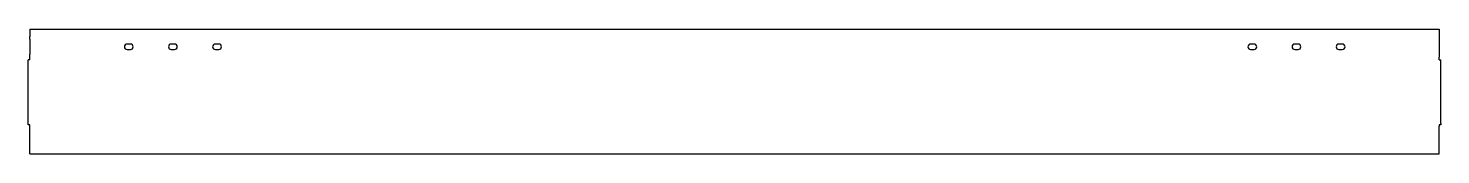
# Model space of a CAD drawing. Header units: millimetres. Extents: x -754 to 1326, y 154 to 339.
import ezdxf

# ---------------------------------------------------------------- set-up
doc = ezdxf.new("R2010")
doc.units = ezdxf.units.MM
doc.layers.add('Default', color=7, linetype='Continuous')
doc.layers.add('LATERAL_2084', color=7, linetype='Continuous')

# ---------------------------------------------------------------- blocks, each defined once
blk = doc.blocks.new('SE')
at = {"layer": 'LATERAL_2084', "color": 7, "linetype": 'Continuous'}
for p, q in [((-751.8, 338.9), (-751.8, 327.9)), ((-751.8, 338.9), (1323.2, 338.9)), ((1323.2, 338.9), (1323.2, 327.9)), ((-751.8, 323.7), (-751.8, 327.9)), ((-751.8, 323.7), (-751.8, 301.7)), ((-603.8, 316.7), (-608.8, 316.7)), ((-538.8, 316.7), (-543.8, 316.7)), ((-473.8, 316.7), (-478.8, 316.7)), ((1050.7, 316.7), (1045.7, 316.7)), ((1115.7, 316.7), (1110.7, 316.7)), ((1180.7, 316.7), (1175.7, 316.7)), ((1323.2, 327.9), (1323.2, 323.7)), ((1323.2, 323.7), (1323.2, 301.7)), ((-754.3, 199.5), (-754.3, 293.5)), ((-751.8, 293.5), (-754.3, 293.5)), ((-751.8, 297.5), (-751.8, 301.7)), ((-751.8, 293.5), (-751.8, 297.5)), ((-608.8, 308.7), (-603.8, 308.7)), ((-543.8, 308.7), (-538.8, 308.7)), ((-478.8, 308.7), (-473.8, 308.7)), ((1045.7, 308.7), (1050.7, 308.7)), ((1110.7, 308.7), (1115.7, 308.7)), ((1175.7, 308.7), (1180.7, 308.7)), ((1323.2, 301.7), (1323.2, 297.5)), ((1323.2, 293.5), (1323.2, 297.5)), ((1323.2, 293.5), (1325.7, 293.5)), ((1325.7, 199.5), (1325.7, 293.5)), ((-754.3, 197.5), (-754.3, 199.5)), ((-751.8, 197.5), (-754.3, 197.5)), ((-751.8, 195.3), (-751.8, 197.5)), ((-751.8, 154.3), (-751.8, 195.3)), ((1323.2, 197.5), (1323.2, 195.3)), ((1325.7, 197.5), (1323.2, 197.5)), ((1323.2, 154.3), (1323.2, 195.3)), ((1325.7, 199.5), (1325.7, 197.5)), ((-751.8, 154.3), (1323.2, 154.3))]:
    blk.add_line(p, q, dxfattribs=at)
for centre, start, end in [((-608.8, 312.7), 90, 270), ((-603.8, 312.7), 270, 90), ((-543.8, 312.7), 90, 270), ((-538.8, 312.7), 270, 90), ((-478.8, 312.7), 90, 270), ((-473.8, 312.7), 270, 90), ((1045.7, 312.7), 90, 270), ((1050.7, 312.7), 270, 90), ((1110.7, 312.7), 90, 270), ((1115.7, 312.7), 270, 90), ((1175.7, 312.7), 90, 270), ((1180.7, 312.7), 270, 90)]:
    blk.add_arc(centre, 4, start, end, dxfattribs=at)

msp = doc.modelspace()

# ---------------------------------------------------------------- block references
at = {"layer": 'Default'}
msp.add_blockref('SE', (0, 0), dxfattribs=at)

doc.saveas('drawing.dxf')
